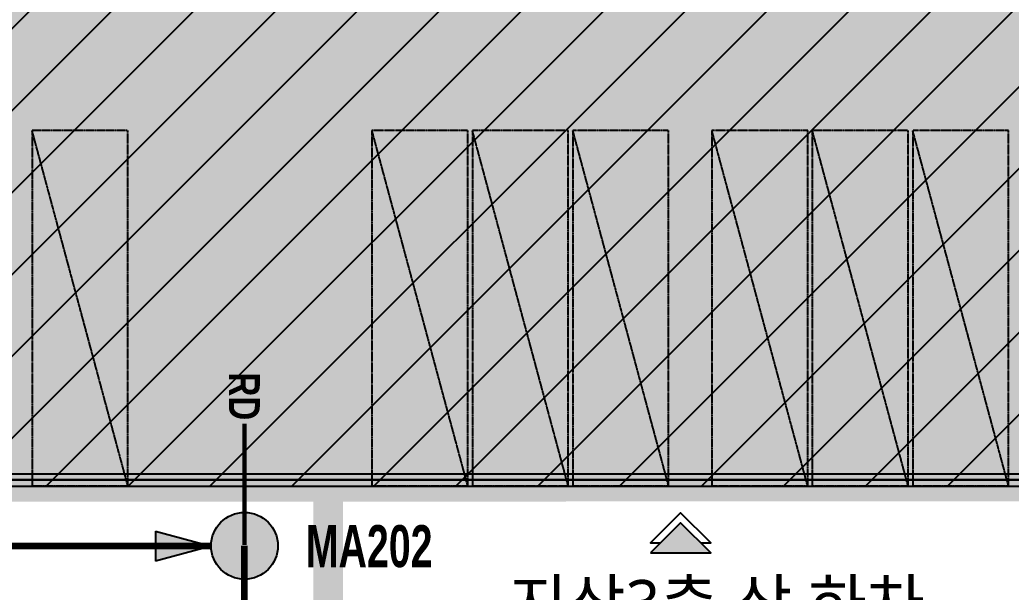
# Model space of a CAD drawing. Header units: inches. Extents: x 7998 to 323252, y 7981 to 229604.
# Drawn here: x 138959 to 171042, y 65448 to 83971 of the extents above; entities that cross this region are included whole.
import ezdxf
from ezdxf.enums import TextEntityAlignment as Align
from ezdxf.lldxf.tags import DXFTag

# ---------------------------------------------------------------- set-up
doc = ezdxf.new("R2010")
doc.units = ezdxf.units.IN
doc.header["$MEASUREMENT"] = 0
for name, pattern in [('CONTINOUS', [0]), ('DASHED', [0.75, 0.5, -0.25]), ('HIDDENX2', [0.75, 0.5, -0.25]), ('XREF_BASE$0$HID', [2, 1.1, -0.9])]:
    doc.linetypes.add(name, pattern=pattern)
for name, color, linetype in [('-00 기호-우수-U형플륨관D200', 4, 'Continuous'), ('-00 기호-우수-설비관(RD)', 3, 'HIDDENX2'), ('A-ANNO-ENT', 1, 'Continuous'), ('CD_BASIN AREA', 30, 'Continuous'), ('CD_MH_D900', 100, 'Continuous'), ('CD_MH_TEXT', 100, 'Continuous'), ('CD_PIPE_흄관', 100, 'Continuous'), ('CE_UNDER_LINE', 7, 'Continuous'), ('TEXT-MAIN', 3, 'CONTINOUS'), ('XREF_BASE$0$2F', 5, 'XREF_BASE$0$HID'), ('XREF_BASE$0$COL', 2, 'Continuous'), ('XREF_BASE$0$사업부지', 7, 'Continuous'), ('XREF_BASE$0$지상1층', 253, 'Continuous'), ('XREF_BASE$0$지상1층 평면도$0$A-PK', 6, 'Continuous'), ('XREF_BASE$0$지하2층외벽선', 6, 'Continuous')]:
    doc.layers.add(name, color=color, linetype=linetype)
doc.styles.get("Standard").update_dxf_attribs({"font": 'txt', "bigfont": 'whgtxt.shx'})
doc.styles.add('나눔고딕B', font='나눔고딕BOLD.TTF')
doc.styles.add('맑은고딕', font='malgun_6.ttf')
doc.styles.add('휴먼엑스포', font='HMFMMUEX.TTC')
tags = doc.linetypes.add('HIDDEN2', pattern=[4.7624999999999975, 3.174999999999998, -1.587499999999999]).pattern_tags.tags
tags[6:7] = [DXFTag(74, 4), DXFTag(75, 0), DXFTag(340, '0'), DXFTag(46, 1.0), DXFTag(50, 0.0), DXFTag(44, 0.0), DXFTag(45, 0.0)]
tags[4:5] = [DXFTag(74, 4), DXFTag(75, 0), DXFTag(340, '0'), DXFTag(46, 1.0), DXFTag(50, 0.0), DXFTag(44, 0.0), DXFTag(45, 0.0)]
doc.linetypes.add('U', pattern='A,0.5,-0.0645,["U",휴먼엑스포,S=0.4,R=0,X=0,Y=-0.2],-0.4355000000000001,0.25', length=1.25)
doc.dimstyles.new('ISO-25', dxfattribs={"dimtxt": 2.5, "dimasz": 2.5, "dimexe": 1.25, "dimexo": 0.625, "dimtad": 1, "dimtxsty": 'Standard', "dimcen": 2.5, "dimadec": 0, "dimazin": 0, "dimtfac": 1, "dimtmove": 0, "dimatfit": 3, "dimfxl": 1, "dimarcsym": 0})

# ---------------------------------------------------------------- blocks, each defined once
blk = doc.blocks.new('XREF_BASE$0$A$C1BFD5BFA')
at = {"layer": 'XREF_BASE$0$COL', "color": 8}
for points in [[(-0.001613839995115995, 58199.99948176346), (-0.001613839995115995, -0.0005182365421205759), (100199.99838616, -0.0005182365421205759), (100199.99838616, 12808.99948172993)], [(399.9983861600049, 48399.99950882583), (399.9983861600049, 399.9994817634579), (99799.99838616, 399.9994817634579), (99799.99838616, 13208.99948172993), (99799.99838616, 13208.99948172993)]]:
    blk.add_lwpolyline(points, dxfattribs=at)
blk = doc.blocks.new('XREF_BASE$0$A$C55BF2D68')
at = {"layer": 'XREF_BASE$0$지상1층 평면도$0$A-PK', "color": 8, "linetype": 'XREF_BASE$0$HID'}
for p, q in [((74006.77191623847, 61659.01296257251, 102999.999999999), (70906.77191623847, 61659.01296257251, 102999.999999999)), ((70906.77191623847, 61659.01296257251, 102999.999999999), (70906.77191623847, 50159.01296257251, 102999.999999999)), ((74006.77191623847, 50159.01296257251, 102999.999999999), (70906.77191623847, 61659.01296257251, 102999.999999999)), ((74006.77191623847, 50159.01296257251, 102999.999999999), (74006.77191623847, 61659.01296257251, 102999.999999999)), ((85006.77191623836, 61659.01296257239), (81906.77191623836, 61659.01296257239)), ((81906.77191623836, 61659.01296257239), (81906.77191623836, 50159.01296257239)), ((85006.77191623836, 50159.01296257239), (81906.77191623836, 61659.01296257239)), ((85006.77191623836, 50159.01296257239), (85006.77191623836, 61659.01296257239)), ((88256.77191623836, 61659.01296257239), (85156.77191623836, 61659.01296257239)), ((85156.77191623836, 61659.01296257239), (85156.77191623836, 50159.01296257239)), ((88256.77191623836, 50159.01296257239), (85156.77191623836, 61659.01296257239)), ((88256.77191623836, 50159.01296257239), (88256.77191623836, 61659.01296257239)), ((91506.77191623836, 61659.01296257239), (88406.77191623836, 61659.01296257239)), ((88406.77191623836, 61659.01296257239), (88406.77191623836, 50159.01296257239)), ((91506.77191623836, 50159.01296257239), (88406.77191623836, 61659.01296257239)), ((91506.77191623836, 50159.01296257239), (91506.77191623836, 61659.01296257239)), ((96006.77191623824, 61659.01296257239), (92906.77191623824, 61659.01296257239)), ((92906.77191623824, 61659.01296257239), (92906.77191623824, 50159.01296257239)), ((96006.77191623824, 50159.01296257239), (92906.77191623824, 61659.01296257239)), ((96006.77191623824, 50159.01296257239), (96006.77191623824, 61659.01296257239)), ((99256.77191623824, 61659.01296257239), (96156.77191623824, 61659.01296257239)), ((96156.77191623824, 61659.01296257239), (96156.77191623824, 50159.01296257239)), ((99256.77191623824, 50159.01296257239), (96156.77191623824, 61659.01296257239)), ((99256.77191623824, 50159.01296257239), (99256.77191623824, 61659.01296257239)), ((102506.7719162382, 61659.01296257239), (99406.77191623824, 61659.01296257239)), ((99406.77191623824, 61659.01296257239), (99406.77191623824, 50159.01296257239)), ((102506.7719162382, 50159.01296257239), (99406.77191623824, 61659.01296257239)), ((102506.7719162382, 50159.01296257239), (102506.7719162382, 61659.01296257239)), ((70906.77191623847, 50159.01296257251, 102999.999999999), (74006.77191623847, 50159.01296257251, 102999.999999999)), ((81906.77191623836, 50159.01296257239), (85006.77191623836, 50159.01296257239)), ((85156.77191623836, 50159.01296257239), (88256.77191623836, 50159.01296257239)), ((88406.77191623836, 50159.01296257239), (91506.77191623836, 50159.01296257239)), ((92906.77191623824, 50159.01296257239), (96006.77191623824, 50159.01296257239)), ((96156.77191623824, 50159.01296257239), (99256.77191623824, 50159.01296257239)), ((99406.77191623824, 50159.01296257239), (102506.7719162382, 50159.01296257239))]:
    blk.add_line(p, q, dxfattribs=at)
blk = doc.blocks.new('XREF_BASE', base_point=(1.855369191616774e-10, 0))
at = {"layer": 'XREF_BASE$0$2F', "linetype": 'ByBlock'}
h = blk.add_hatch(dxfattribs=at)
h.set_pattern_fill('ANSI31', color=8, scale=15000)
h.set_pattern_definition([(45, (-2584541.309012276, 1388298.817219923), (-1325.825214724777, 1325.825214724777), [])])
h.paths.add_polyline_path([(105076.6560410736, 127089.2741048494), (105076.6560549513, 68889.27410217887), (205276.6560410736, 68889.27410484944), (205276.6560410741, 81889.27410484944), (211598.7876879792, 81889.27410484944), (211598.7876879792, 91789.27410484944), (205276.6560410736, 91789.27410484944), (205276.6560410736, 127089.2741048494)])
at = {"layer": 'XREF_BASE$0$사업부지', "linetype": 'Continuous', "ltscale": 10}
h = blk.add_hatch(dxfattribs=at)
h.set_pattern_fill('AR-HBONE', color=8, scale=99.99999999999997, angle=14.62512504690361, style=0)
h.set_pattern_definition([(59.62512504690361, (-197505235.7931973, -418325729.8734787), (-142.831999634744, 547.3563920156049), [1200, -400]), (149.6251250469036, (-197505033.5310011, -418325384.7792827), (-142.831999634744, 547.3563920156049), [1200, -400])])
edge = h.paths.add_edge_path()
edge.add_arc((69656.09607463516, 120961.3078219974), 8499.999999992937, 12.089525258264985, 71.41029134700989, ccw=False)
edge.add_arc((69656.09607463516, 120961.3078219974), 8499.999999997353, 359.99999840670176, 12.08952525826362, ccw=False)
edge.add_line((78156.09607467847, 120961.3075855917), (78156.09501013253, 82684.86678566365))
edge.add_arc((107656.0950102923, 82684.86596535624), 29500.00000020882, 179.9999985212206, 238.2040075341432)
edge.add_line((92112.6526720738, 57611.94431090495), (124239.990657344, 37695.26166240498))
edge.add_arc((133460.6757575949, 52569.02950248215), 17500.00009946504, 238.2040115990283, 296.8892839559107)
edge.add_arc((133460.6757526938, 52569.02938859724), 17500.00000003145, 296.8892841389975, 329.8113107092159)
edge.add_arc((160256.2724135364, 36980.70043443912), 13499.9999999482, 89.99999840677339, 149.811310709247, ccw=False)
edge.add_line((160256.2727889656, 50480.70043439209), (162177.0638090512, 50480.70038105128))
edge.add_line((162177.0638090125, 50480.70038109296), (162177.0638220031, 51980.70038097887))
edge.add_line((162177.0638220147, 51980.70038085035), (160256.2728306591, 51980.70043428848))
edge.add_arc((160256.2724135667, 36980.70043432387), 15000.00000001573, 89.99999840679433, 149.8113107091951)
edge.add_arc((133460.6757526938, 52569.02938859724), 16000.00000002185, 296.8892841390473, 329.8113107091153, ccw=False)
edge.add_arc((133460.6757526938, 52569.02938859724), 16000.00000002493, 238.20401178216218, 296.88928413904694, ccw=False)
edge.add_line((125030.3351809294, 38970.15598514676), (92902.99719771883, 58886.83863243973))
edge.add_arc((107656.0950102345, 82684.86596534122), 28000.00000016149, 179.9999984068245, 238.2040074197688, ccw=False)
edge.add_line((79656.0950101018, 82684.8667439036), (79656.09607464774, 120961.3075438316))
edge.add_arc((69656.09607463516, 120961.3078219974), 9999.999999976548, 359.9999985212207, 12.08952537272298)
edge.add_arc((69656.09607463516, 120961.3078219974), 9999.999999976517, 12.08952525816055, 76.96135139365832)
edge.add_line((71912.17867457587, 130703.4888560779), (72365.80315258447, 129017.8261488449))
at = {"layer": 'XREF_BASE$0$지상1층'}
h = blk.add_hatch(color=253, dxfattribs=at)
h.dxf.hatch_style = 1
h.paths.add_polyline_path([(89668.78768796427, 80384.76168737584), (89668.78768796427, 106984.7616873749), (97072.10981632257, 106984.7616873326), (97072.10981632257, 106984.7616873448), (97072.10981626064, 114784.7616873306), (94868.78768796427, 114784.7616873758), (94868.78768796427, 123884.7616873703), (105268.7876879643, 123884.7616873703), (105268.7876879643, 127084.7616873758), (109768.7876879391, 127084.7616873756), (205268.7876879638, 127084.7616873756), (205268.7876879638, 69084.76168738143), (105268.7876879792, 69084.76168738143), (105268.7876879792, 75984.76168737025), (102768.7876879792, 75984.76168737025), (102768.7876879792, 80384.76168737584)])
at = {"color": 8}
blk.add_lwpolyline([(105072.1098163077, 124588.0880243786), (94172.10981632257, 124588.0880243791), (94172.10981632257, 118188.0880233139), (94872.10981632257, 118188.0880233139), (94872.10981632257, 114788.0880232839), (97072.10981626064, 114788.0880232839), (97072.10981632257, 106988.0880211085), (89672.10981632257, 106988.0880211085), (89672.10981632257, 80388.0880233139), (102772.1098163375, 80388.0880233139), (102772.1098163375, 75988.08802418562), (105272.1098163333, 75988.08802331297), (105272.1098163375, 69088.08802331006), (205072.1098163375, 69088.08802331006), (205072.109816337, 102988.0880233046), (205272.1098163077, 102988.0880233046), (205272.1098163077, 127088.0880233046), (105072.1098163077, 127088.088023312)], close=True, dxfattribs=at)
at = {"layer": 'XREF_BASE$0$2F', "color": 8}
blk.add_lwpolyline([(105076.6560410736, 127089.2741048494), (105076.6560549513, 68889.27410217887), (205276.6560410736, 68889.27410484944), (205276.6560410741, 81889.27410484944), (211598.7876879792, 81889.27410484944), (211598.7876879792, 91789.27410484944), (205276.6560410736, 91789.27410484944), (205276.6560410736, 127089.2741048494)], close=True, dxfattribs=at)
at = {"layer": 'XREF_BASE$0$지상1층', "color": 8}
blk.add_lwpolyline([(89668.78768796427, 80384.76168737584), (89668.78768796427, 106984.7616873749), (97068.7876879503, 106984.7616873342), (97068.78768796613, 109884.7616873761), (102768.7876879522, 109884.7616873761), (102768.7876879522, 114784.7616873758), (94868.78768796427, 114784.7616873758), (94868.78768796427, 123884.7616873703), (105268.7876879643, 123884.7616873703), (105268.7876879643, 127084.7616873758), (109768.7876879391, 127084.7616873756), (205268.7876879638, 127084.7616873756), (205268.7876879638, 69084.76168738143), (105268.7876879792, 69084.76168738143), (105268.7876879792, 75984.76168737025), (102768.7876879792, 75984.76168737025), (102768.7876879792, 80384.76168737584)], close=True, dxfattribs=at)
at = {"layer": 'XREF_BASE$0$지하2층외벽선', "color": 8, "linetype": 'XREF_BASE$0$HID'}
blk.add_lwpolyline([(194072.1098163077, 69088.0880243904), (105272.1098163077, 69088.08802438085), (105272.1098163077, 78588.08802438085), (89672.10981630767, 78588.08802438085), (89672.10981630767, 154688.0880243827), (144868.7876879782, 154688.0880243871), (144868.7876879782, 142188.0880243834), (185672.1098163077, 142188.0880243827), (185672.1098163077, 127088.0880243864), (205072.109813143, 127088.0880325825), (205072.1098163077, 80588.08802438644), (194072.1098163077, 69088.0880243904)], dxfattribs=at)
at = {"color": 8}
blk.add_blockref('XREF_BASE$0$A$C1BFD5BFA', (105068.7893018192, 68884.77422612789), dxfattribs=at)
at = {"layer": 'XREF_BASE$0$지상1층 평면도$0$A-PK'}
blk.add_blockref('XREF_BASE$0$A$C55BF2D68', (68451.83280366322, 18733.69391657657, -102999.999999999), dxfattribs=at)
blk = doc.blocks.new('_Open30 D')
at = {"linetype": 'ByBlock'}
blk.add_hatch(color=256, dxfattribs=at).paths.add_polyline_path([(-1, 0.2679491899999999), (-1, -0.26794919), (0, 0)])
at = {"color": 0, "linetype": 'ByBlock', "lineweight": -2}
for p, q in [((-1, 0.26794919), (0, 0)), ((0, 0), (-1, -0.26794919))]:
    blk.add_line(p, q, dxfattribs=at)
at = {"linetype": 'ByBlock'}
blk.add_lwpolyline([(-1, 0.26794919), (-1, -0.26794919)], dxfattribs=at)
blk = doc.blocks.new('CD_MH_D900')
at = {"layer": 'CD_MH_D900', "linetype": 'ByBlock'}
h = blk.add_hatch(color=255, dxfattribs=at)
edge = h.paths.add_edge_path()
edge.add_arc((0, 0), 1350, 0, 360)
at = {"layer": 'CD_MH_D900'}
blk.add_circle((0, 0), 1350, dxfattribs=at)

msp = doc.modelspace()

# ---------------------------------------------------------------- hatches: boundary and pattern name
at = {"layer": 'A-ANNO-ENT'}
msp.add_hatch(color=253, dxfattribs=at).paths.add_polyline_path([(161317.1356112166, 66723.90836892491), (159373.13561122, 66723.908368925), (160345.1356112167, 67695.90836892398)])

# ---------------------------------------------------------------- linework, layer by layer
at = {"layer": '-00 기호-우수-설비관(RD)', "linetype": 'DASHED', "ltscale": 2000, "const_width": 133.3333333333333}
msp.add_lwpolyline([(146231.6309473669, 66970.21896760924), (146230.5957799627, 70897.7703226683)], dxfattribs=at)
at = {"layer": 'A-ANNO-ENT', "color": 7}
msp.add_lwpolyline([(160993.1356112166, 67047.90836892485), (161317.1356112166, 67047.90836892514), (160345.1356112167, 68019.9083689241), (159373.13561122, 67047.90836892511), (159697.1356112183, 67047.90836892511)], dxfattribs=at)
msp.add_lwpolyline([(159373.13561122, 66723.90836892517), (161317.1356112166, 66723.90836892514), (160345.1356112166, 67695.9083689241)], close=True, dxfattribs=at)
at = {"layer": 'CD_BASIN AREA', "linetype": 'DASHED', "ltscale": 10000, "const_width": 960, "flags": 128}
msp.add_lwpolyline([(144906.1221152951, 18698.30449756082), (144906.1367735514, 18698.2498792986), (141476.0174025336, 19099.38073123874), (138353.7732370719, 19493.17443457553), (134247.79788856, 28592.34090347354), (134242.4136735624, 28595.51266981433), (134247.806857931, 28592.32102656316), (123700.5479127342, 25141.06227925779), (101118.2212652408, 41750.17796376352), (101118.2212618936, 41750.1779591299), (101118.2212618936, 41750.1779591299), (101118.2212618936, 41750.1779591299, 0.4142135624000127), (100798.5994465956, 43847.28117295772), (93399.28713949394, 49289.41459309803), (91458.44932024923, 50716.88480635521), (77942.04742481271, 60658.08703481527, -0.2413826037790732), (66329.7708712678, 83923.69063562677), (66621.9922860974, 111075.3205657272), (73829.27315846356, 110955.372195633), (74003.99700031299, 121453.9185482025), (77110.76589189851, 123288.7514062315), (83669.98334517548, 125714.4216905093), (89708.7130842017, 123825.5042390578), (105108.710745999, 123834.038098755), (105106.9374763863, 127034.0376194643), (185715.0563448898, 127078.7063472429), (205306.9220916506, 127089.5631218033), (205326.4834712415, 91789.56854170181), (211676.4824963836, 91793.08737344031), (211681.9685490408, 81893.08889335788), (205331.9695239063, 81889.57006159051), (205339.1618966435, 68889.57205128628), (105139.188854356, 68834.04648911602), (105135.2544125021, 75934.04546525351), (102835.2547274627, 75932.7709277321), (102832.8164817451, 80332.77025204191), (89740.9497267947, 80325.5154358213), (89869.98334513363, 106982.1159388932), (97069.98334519044, 106982.1159355931), (97069.98334519044, 114782.1159377685), (94866.66121683214, 114782.1159377685), (94869.98334595739, 123878.7896018548)], format="xyb", dxfattribs=at)
for points in [[(171179.4896537884, 97922.4802084313), (171099.8862910397, 68870.59844312472)], [(136719.548083866, 46134.7202788884), (148934.3863661349, 55194.74928026808), (148934.3863661349, 68878.80162237595)]]:
    msp.add_lwpolyline(points, dxfattribs=at)
at = {"layer": 'CE_UNDER_LINE', "color": 8, "linetype": 'HIDDEN2', "ltscale": 1000}
msp.add_lwpolyline([(183074.2034303, 142179.0312628017, 240, 240, 0), (185676.4499562756, 142179.0312628017, 240, 240, 0), (185708.9499562889, 127083.5694161597, 240, 240, 0), (205080.6711651551, 127079.0312628017, 240, 240, 0), (205280.6711651267, 69079.03126280564, 240, 240, 0), (105280.6711651267, 69079.03126280005, 240, 240, 0), (105280.6711651376, 75979.03126279447, 240, 240, 0), (102780.6711651416, 75979.03126279447, 240, 240, 0), (102780.6711651416, 78579.03126280005, 240, 240, 0), (89670.42450127899, 78579.03126279982, 240, 240, 0), (89670.42450127899, 154679.031262798, 240, 240, 0), (144880.6711651549, 154679.031262798, 240, 240, 0), (185400.9993251161, 154684.0235769005, 240, 240, 0), (185400.9993251161, 154384.0235850966, 240, 240, 0), (183374.2034302997, 154384.0235769, 240, 240, 0), (183357.0461427731, 154284.0235769005, 240, 240, 0), (183286.3354646557, 154171.8915425482, 240, 240, 0), (183074.203430313, 154084.0235769042, 240, 240, 0), (183074.2034303, 142184.0235769787, 0, 0, 0)], format="xyseb", dxfattribs=at)

# ---------------------------------------------------------------- block references
at = {"layer": '-00 기호-우수-U형플륨관D200', "linetype": 'U', "ltscale": 1600}
msp.add_blockref('XREF_BASE', (-2.126471131952712, -5.972085515400977), dxfattribs=at)
at = {"layer": 'CD_MH_D900', "linetype": 'ByBlock', "xscale": 0.8, "yscale": 0.8, "zscale": 0.8}
msp.add_blockref('CD_MH_D900', (146230.9740938734, 66948.85189964525), dxfattribs=at)

# ---------------------------------------------------------------- texts
at = {"layer": '-00 기호-우수-설비관(RD)', "ltscale": 25, "style": '나눔고딕B', "width": 0.8}
msp.add_text('RD', height=1000, rotation=270, dxfattribs=at).set_placement((146226.797013902, 71785.15321386854, 0.0001543491816846654), align=Align.MIDDLE_CENTER)
at = {"layer": 'CD_MH_TEXT', "style": '나눔고딕B', "width": 0.7}
msp.add_text('MA202', height=1360, dxfattribs=at).set_placement((150264.7868882902, 66937.36082601994), align=Align.MIDDLE_CENTER)
at = {"layer": 'TEXT-MAIN', "color": 7, "style": '맑은고딕'}
msp.add_text('지상3층 상,하차', height=1500, dxfattribs=at).set_placement((161522.8289833725, 65093.01201403233), align=Align.MIDDLE_CENTER)

# ---------------------------------------------------------------- leaders
at = {"layer": 'CD_PIPE_흄관'}
for points in [[(145151.0266342547, 66938.1989909819), (113083.9266218, 66948.85189964519)], [(146241.1122737422, 56253.38165999956), (146230.9740938734, 66948.85189964525, 102999.999999999)]]:
    msp.add_leader(points, dimstyle='ISO-25', override={"dimasz": 1800, "dimclrd": 256, "dimldrblk": '_Open30 D', "dimlwd": 65535}, dxfattribs=at)

doc.saveas('drawing.dxf')
